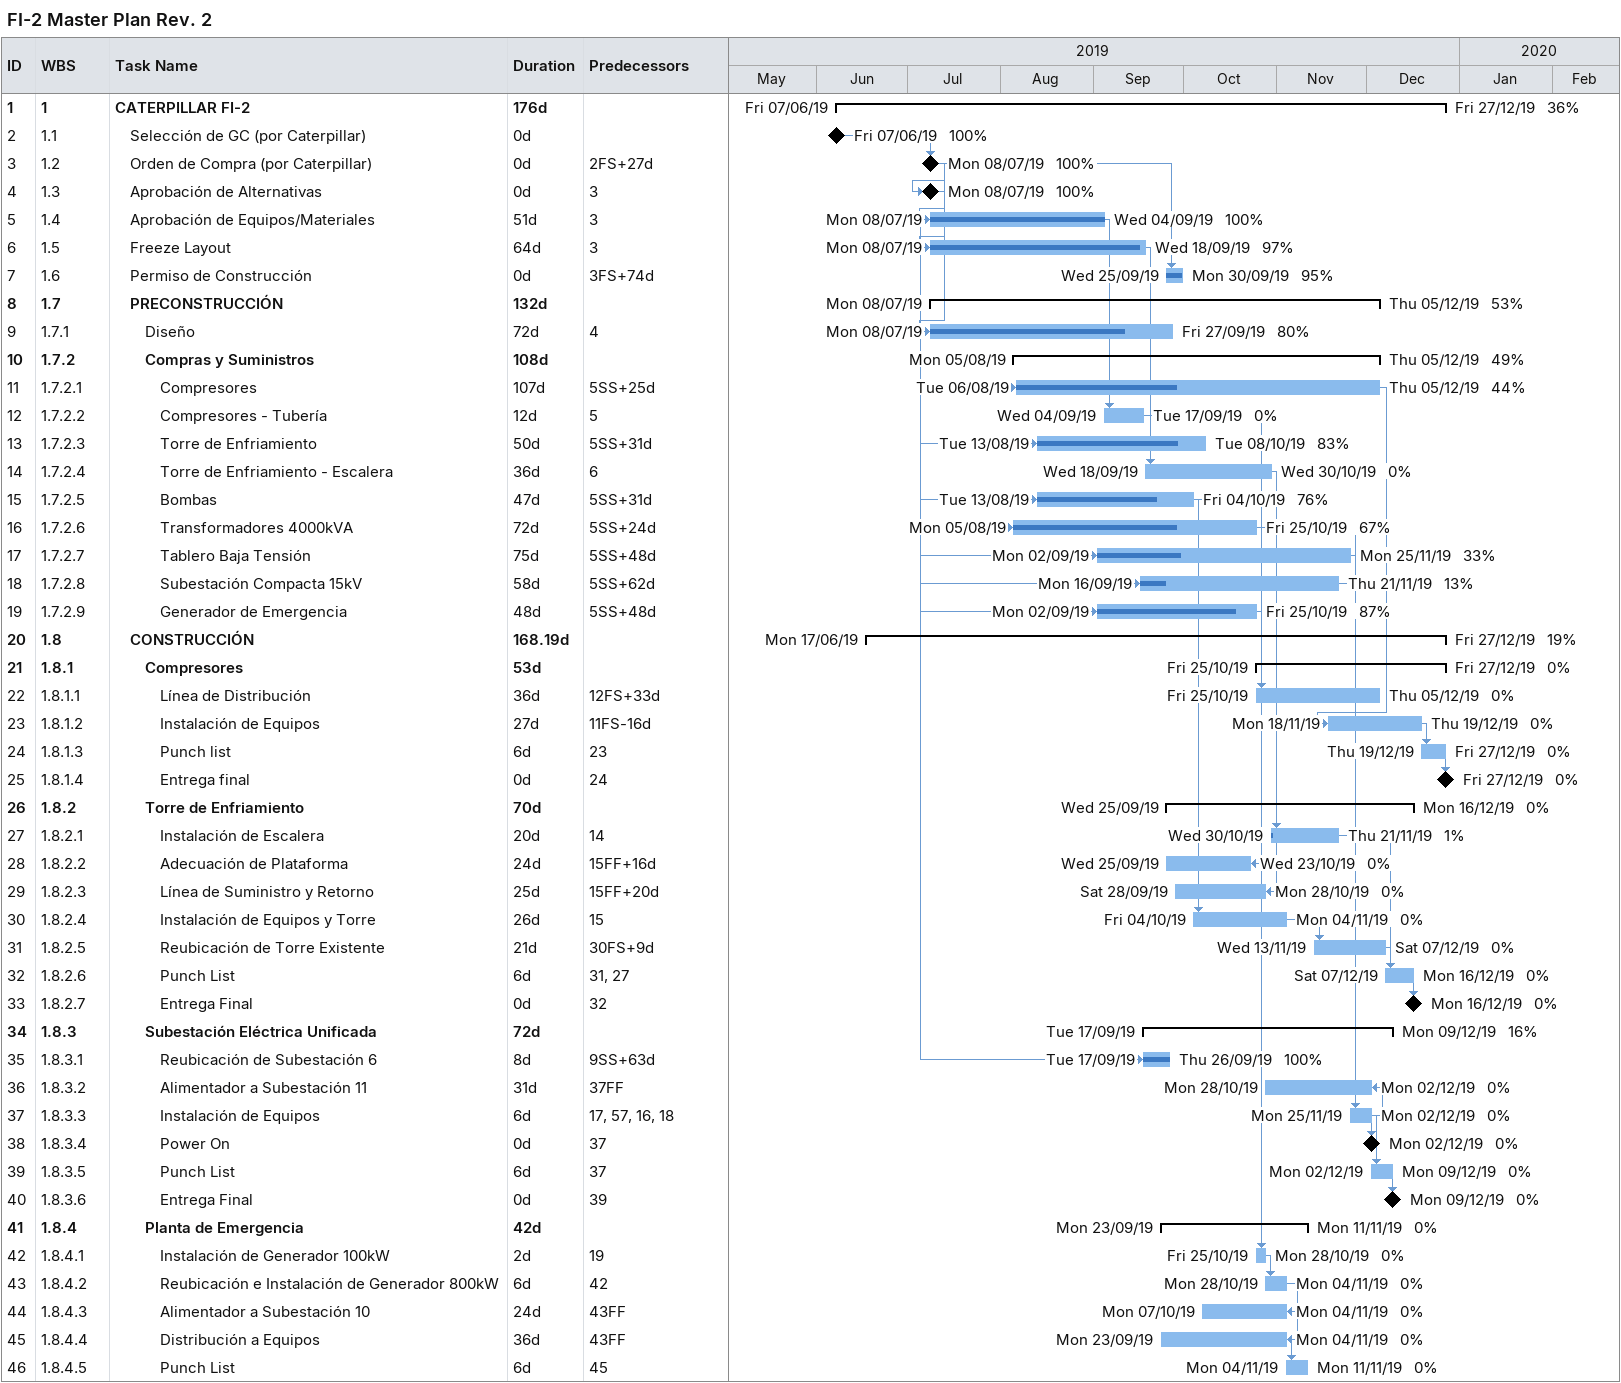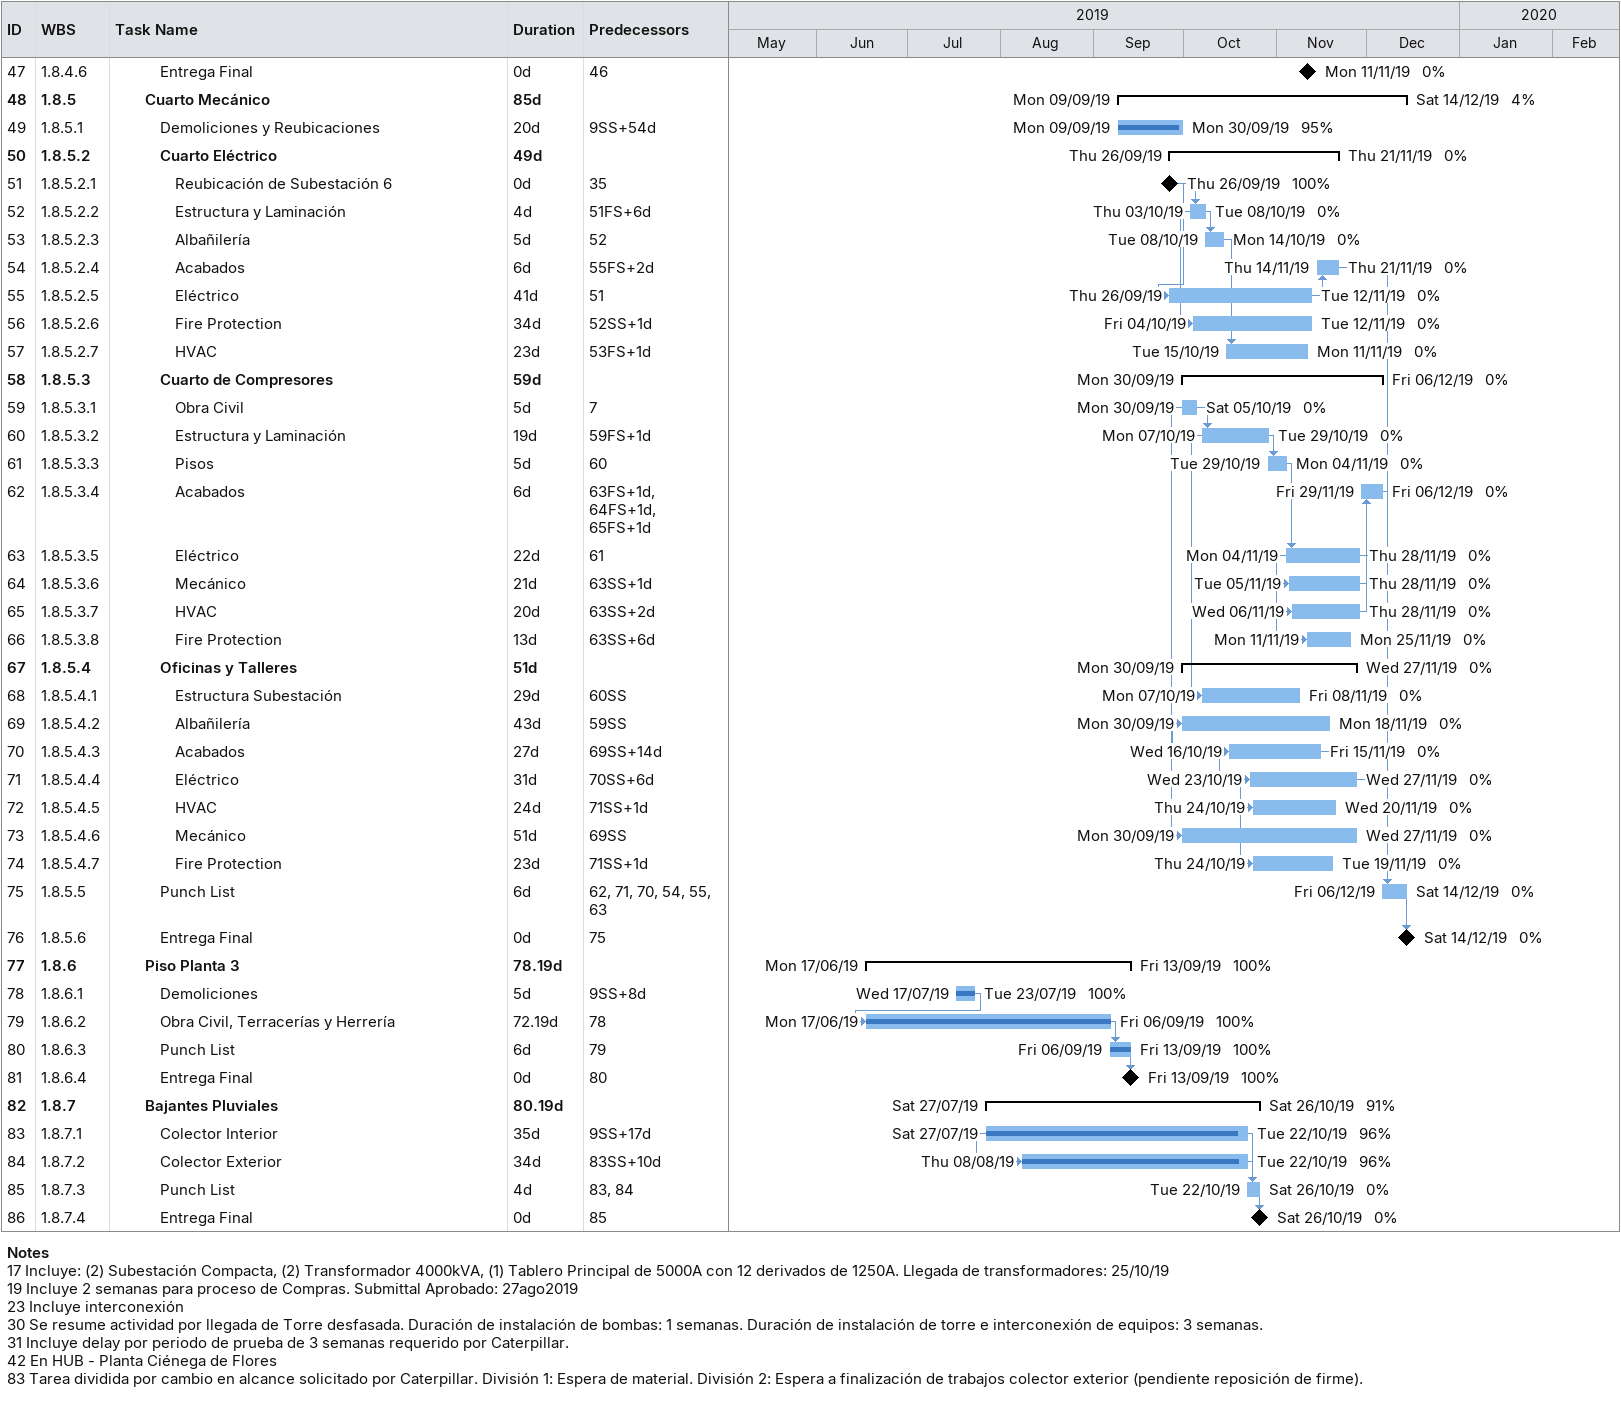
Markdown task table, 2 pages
FI-2 Master Plan Rev. 2

| ID | WBS | Task | Duration | Start | Finish | Predecessors | % complete |
|---|---|---|---|---|---|---|---|
| 1 | 1 | **CATERPILLAR FI-2** | 176d | 2019-06-07 | 2019-12-27 |  | 36 |
| 2 | 1.1 | Selección de GC (por Caterpillar) | 0d | 2019-06-07 | 2019-06-07 |  | 100 |
| 3 | 1.2 | Orden de Compra (por Caterpillar) | 0d | 2019-07-08 | 2019-07-08 | 2FS+27d | 100 |
| 4 | 1.3 | Aprobación de Alternativas | 0d | 2019-07-08 | 2019-07-08 | 3 | 100 |
| 5 | 1.4 | Aprobación de Equipos/Materiales | 51d | 2019-07-08 | 2019-09-04 | 3 | 100 |
| 6 | 1.5 | Freeze Layout | 64d | 2019-07-08 | 2019-09-18 | 3 | 97 |
| 7 | 1.6 | Permiso de Construcción | 0d | 2019-09-25 | 2019-09-30 | 3FS+74d | 95 |
| 8 | 1.7 | **PRECONSTRUCCIÓN** | 132d | 2019-07-08 | 2019-12-05 |  | 53 |
| 9 | 1.7.1 | Diseño | 72d | 2019-07-08 | 2019-09-27 | 4 | 80 |
| 10 | 1.7.2 | **Compras y Suministros** | 108d | 2019-08-05 | 2019-12-05 |  | 49 |
| 11 | 1.7.2.1 | Compresores | 107d | 2019-08-06 | 2019-12-05 | 5SS+25d | 44 |
| 12 | 1.7.2.2 | Compresores - Tubería | 12d | 2019-09-04 | 2019-09-17 | 5 | 0 |
| 13 | 1.7.2.3 | Torre de Enfriamiento | 50d | 2019-08-13 | 2019-10-08 | 5SS+31d | 83 |
| 14 | 1.7.2.4 | Torre de Enfriamiento - Escalera | 36d | 2019-09-18 | 2019-10-30 | 6 | 0 |
| 15 | 1.7.2.5 | Bombas | 47d | 2019-08-13 | 2019-10-04 | 5SS+31d | 76 |
| 16 | 1.7.2.6 | Transformadores 4000kVA | 72d | 2019-08-05 | 2019-10-25 | 5SS+24d | 67 |
| 17 | 1.7.2.7 | Tablero Baja Tensión | 75d | 2019-09-02 | 2019-11-25 | 5SS+48d | 33 |
| 18 | 1.7.2.8 | Subestación Compacta 15kV | 58d | 2019-09-16 | 2019-11-21 | 5SS+62d | 13 |
| 19 | 1.7.2.9 | Generador de Emergencia | 48d | 2019-09-02 | 2019-10-25 | 5SS+48d | 87 |
| 20 | 1.8 | **CONSTRUCCIÓN** | 168.19d | 2019-06-17 | 2019-12-27 |  | 19 |
| 21 | 1.8.1 | **Compresores** | 53d | 2019-10-25 | 2019-12-27 |  | 0 |
| 22 | 1.8.1.1 | Línea de Distribución | 36d | 2019-10-25 | 2019-12-05 | 12FS+33d | 0 |
| 23 | 1.8.1.2 | Instalación de Equipos | 27d | 2019-11-18 | 2019-12-19 | 11FS-16d | 0 |
| 24 | 1.8.1.3 | Punch list | 6d | 2019-12-19 | 2019-12-27 | 23 | 0 |
| 25 | 1.8.1.4 | Entrega final | 0d | 2019-12-27 | 2019-12-27 | 24 | 0 |
| 26 | 1.8.2 | **Torre de Enfriamiento** | 70d | 2019-09-25 | 2019-12-16 |  | 0 |
| 27 | 1.8.2.1 | Instalación de Escalera | 20d | 2019-10-30 | 2019-11-21 | 14 | 1 |
| 28 | 1.8.2.2 | Adecuación de Plataforma | 24d | 2019-09-25 | 2019-10-23 | 15FF+16d | 0 |
| 29 | 1.8.2.3 | Línea de Suministro y Retorno | 25d | 2019-09-28 | 2019-10-28 | 15FF+20d | 0 |
| 30 | 1.8.2.4 | Instalación de Equipos y Torre | 26d | 2019-10-04 | 2019-11-04 | 15 | 0 |
| 31 | 1.8.2.5 | Reubicación de Torre Existente | 21d | 2019-11-13 | 2019-12-07 | 30FS+9d | 0 |
| 32 | 1.8.2.6 | Punch List | 6d | 2019-12-07 | 2019-12-16 | 31, 27 | 0 |
| 33 | 1.8.2.7 | Entrega Final | 0d | 2019-12-16 | 2019-12-16 | 32 | 0 |
| 34 | 1.8.3 | **Subestación Eléctrica Unificada** | 72d | 2019-09-17 | 2019-12-09 |  | 16 |
| 35 | 1.8.3.1 | Reubicación de Subestación 6 | 8d | 2019-09-17 | 2019-09-26 | 9SS+63d | 100 |
| 36 | 1.8.3.2 | Alimentador a Subestación 11 | 31d | 2019-10-28 | 2019-12-02 | 37FF | 0 |
| 37 | 1.8.3.3 | Instalación de Equipos | 6d | 2019-11-25 | 2019-12-02 | 17, 57, 16, 18 | 0 |
| 38 | 1.8.3.4 | Power On | 0d | 2019-12-02 | 2019-12-02 | 37 | 0 |
| 39 | 1.8.3.5 | Punch List | 6d | 2019-12-02 | 2019-12-09 | 37 | 0 |
| 40 | 1.8.3.6 | Entrega Final | 0d | 2019-12-09 | 2019-12-09 | 39 | 0 |
| 41 | 1.8.4 | **Planta de Emergencia** | 42d | 2019-09-23 | 2019-11-11 |  | 0 |
| 42 | 1.8.4.1 | Instalación de Generador 100kW | 2d | 2019-10-25 | 2019-10-28 | 19 | 0 |
| 43 | 1.8.4.2 | Reubicación e Instalación de Generador 800kW | 6d | 2019-10-28 | 2019-11-04 | 42 | 0 |
| 44 | 1.8.4.3 | Alimentador a Subestación 10 | 24d | 2019-10-07 | 2019-11-04 | 43FF | 0 |
| 45 | 1.8.4.4 | Distribución a Equipos | 36d | 2019-09-23 | 2019-11-04 | 43FF | 0 |
| 46 | 1.8.4.5 | Punch List | 6d | 2019-11-04 | 2019-11-11 | 45 | 0 |
| 47 | 1.8.4.6 | Entrega Final | 0d | 2019-11-11 | 2019-11-11 | 46 | 0 |
| 48 | 1.8.5 | **Cuarto Mecánico** | 85d | 2019-09-09 | 2019-12-14 |  | 4 |
| 49 | 1.8.5.1 | Demoliciones y Reubicaciones | 20d | 2019-09-09 | 2019-09-30 | 9SS+54d | 95 |
| 50 | 1.8.5.2 | **Cuarto Eléctrico** | 49d | 2019-09-26 | 2019-11-21 |  | 0 |
| 51 | 1.8.5.2.1 | Reubicación de Subestación 6 | 0d | 2019-09-26 | 2019-09-26 | 35 | 100 |
| 52 | 1.8.5.2.2 | Estructura y Laminación | 4d | 2019-10-03 | 2019-10-08 | 51FS+6d | 0 |
| 53 | 1.8.5.2.3 | Albañilería | 5d | 2019-10-08 | 2019-10-14 | 52 | 0 |
| 54 | 1.8.5.2.4 | Acabados | 6d | 2019-11-14 | 2019-11-21 | 55FS+2d | 0 |
| 55 | 1.8.5.2.5 | Eléctrico | 41d | 2019-09-26 | 2019-11-12 | 51 | 0 |
| 56 | 1.8.5.2.6 | Fire Protection | 34d | 2019-10-04 | 2019-11-12 | 52SS+1d | 0 |
| 57 | 1.8.5.2.7 | HVAC | 23d | 2019-10-15 | 2019-11-11 | 53FS+1d | 0 |
| 58 | 1.8.5.3 | **Cuarto de Compresores** | 59d | 2019-09-30 | 2019-12-06 |  | 0 |
| 59 | 1.8.5.3.1 | Obra Civil | 5d | 2019-09-30 | 2019-10-05 | 7 | 0 |
| 60 | 1.8.5.3.2 | Estructura y Laminación | 19d | 2019-10-07 | 2019-10-29 | 59FS+1d | 0 |
| 61 | 1.8.5.3.3 | Pisos | 5d | 2019-10-29 | 2019-11-04 | 60 | 0 |
| 62 | 1.8.5.3.4 | Acabados | 6d | 2019-11-29 | 2019-12-06 | 63FS+1d, 64FS+1d, 65FS+1d | 0 |
| 63 | 1.8.5.3.5 | Eléctrico | 22d | 2019-11-04 | 2019-11-28 | 61 | 0 |
| 64 | 1.8.5.3.6 | Mecánico | 21d | 2019-11-05 | 2019-11-28 | 63SS+1d | 0 |
| 65 | 1.8.5.3.7 | HVAC | 20d | 2019-11-06 | 2019-11-28 | 63SS+2d | 0 |
| 66 | 1.8.5.3.8 | Fire Protection | 13d | 2019-11-11 | 2019-11-25 | 63SS+6d | 0 |
| 67 | 1.8.5.4 | **Oficinas y Talleres** | 51d | 2019-09-30 | 2019-11-27 |  | 0 |
| 68 | 1.8.5.4.1 | Estructura Subestación | 29d | 2019-10-07 | 2019-11-08 | 60SS | 0 |
| 69 | 1.8.5.4.2 | Albañilería | 43d | 2019-09-30 | 2019-11-18 | 59SS | 0 |
| 70 | 1.8.5.4.3 | Acabados | 27d | 2019-10-16 | 2019-11-15 | 69SS+14d | 0 |
| 71 | 1.8.5.4.4 | Eléctrico | 31d | 2019-10-23 | 2019-11-27 | 70SS+6d | 0 |
| 72 | 1.8.5.4.5 | HVAC | 24d | 2019-10-24 | 2019-11-20 | 71SS+1d | 0 |
| 73 | 1.8.5.4.6 | Mecánico | 51d | 2019-09-30 | 2019-11-27 | 69SS | 0 |
| 74 | 1.8.5.4.7 | Fire Protection | 23d | 2019-10-24 | 2019-11-19 | 71SS+1d | 0 |
| 75 | 1.8.5.5 | Punch List | 6d | 2019-12-06 | 2019-12-14 | 62, 71, 70, 54, 55, 63 | 0 |
| 76 | 1.8.5.6 | Entrega Final | 0d | 2019-12-14 | 2019-12-14 | 75 | 0 |
| 77 | 1.8.6 | **Piso Planta 3** | 78.19d | 2019-06-17 | 2019-09-13 |  | 100 |
| 78 | 1.8.6.1 | Demoliciones | 5d | 2019-07-17 | 2019-07-23 | 9SS+8d | 100 |
| 79 | 1.8.6.2 | Obra Civil, Terracerías y Herrería | 72.19d | 2019-06-17 | 2019-09-06 | 78 | 100 |
| 80 | 1.8.6.3 | Punch List | 6d | 2019-09-06 | 2019-09-13 | 79 | 100 |
| 81 | 1.8.6.4 | Entrega Final | 0d | 2019-09-13 | 2019-09-13 | 80 | 100 |
| 82 | 1.8.7 | **Bajantes Pluviales** | 80.19d | 2019-07-27 | 2019-10-26 |  | 91 |
| 83 | 1.8.7.1 | Colector Interior | 35d | 2019-07-27 | 2019-10-22 | 9SS+17d | 96 |
| 84 | 1.8.7.2 | Colector Exterior | 34d | 2019-08-08 | 2019-10-22 | 83SS+10d | 96 |
| 85 | 1.8.7.3 | Punch List | 4d | 2019-10-22 | 2019-10-26 | 83, 84 | 0 |
| 86 | 1.8.7.4 | Entrega Final | 0d | 2019-10-26 | 2019-10-26 | 85 | 0 |

Notes
- 17: Incluye: (2) Subestación Compacta, (2) Transformador 4000kVA, (1) Tablero Principal de 5000A con 12 derivados de 1250A. Llegada de transformadores: 25/10/19
- 19: Incluye 2 semanas para proceso de Compras. Submittal Aprobado: 27ago2019
- 23: Incluye interconexión
- 30: Se resume actividad por llegada de Torre desfasada. Duración de instalación de bombas: 1 semanas. Duración de instalación de torre e interconexión de equipos: 3 semanas.
- 31: Incluye delay por periodo de prueba de 3 semanas requerido por Caterpillar.
- 42: En HUB - Planta Ciénega de Flores
- 83: Tarea dividida por cambio en alcance solicitado por Caterpillar. División 1: Espera de material. División 2: Espera a finalización de trabajos colector exterior (pendiente reposición de firme).
